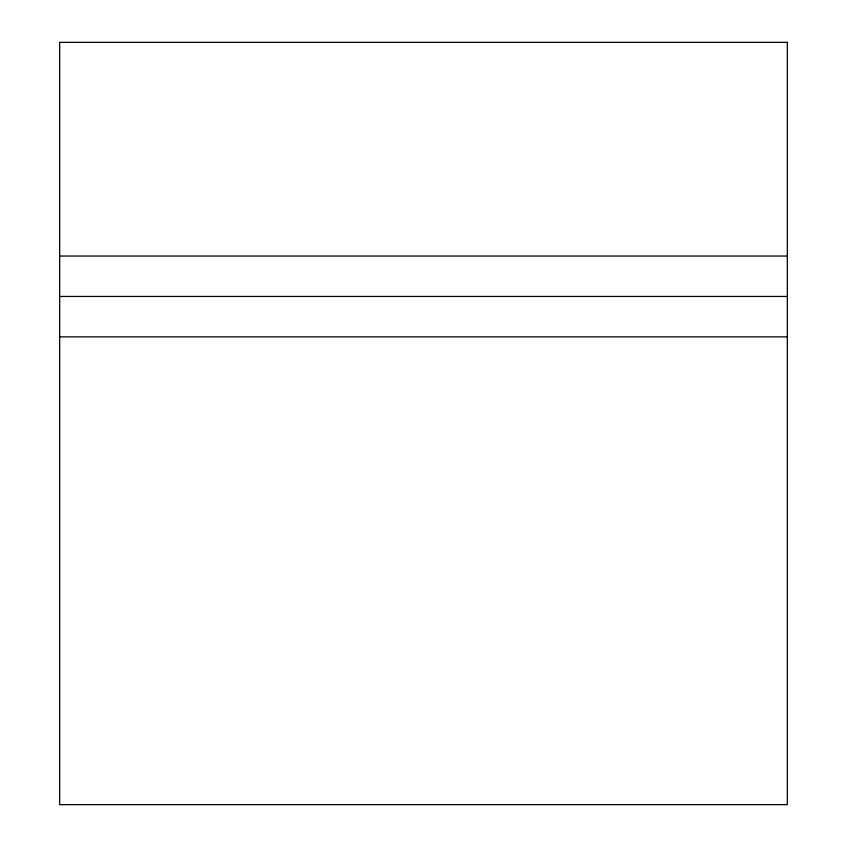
<?xml version="1.0" encoding="UTF-8"?>
<svg xmlns="http://www.w3.org/2000/svg" width="847" height="847" viewBox="0 0 847 847"><rect width="100%" height="100%" fill="white"/><g stroke="black" fill="none" stroke-linecap="round" stroke-linejoin="round"><path stroke-width="1.27" d="M59.671 256.038L787.329 256.038M59.671 296.45L787.329 296.45M59.671 336.873L787.329 336.873M787.329 42.35L59.671 42.35L59.671 804.65L787.329 804.65L787.329 42.35"/></g></svg>
